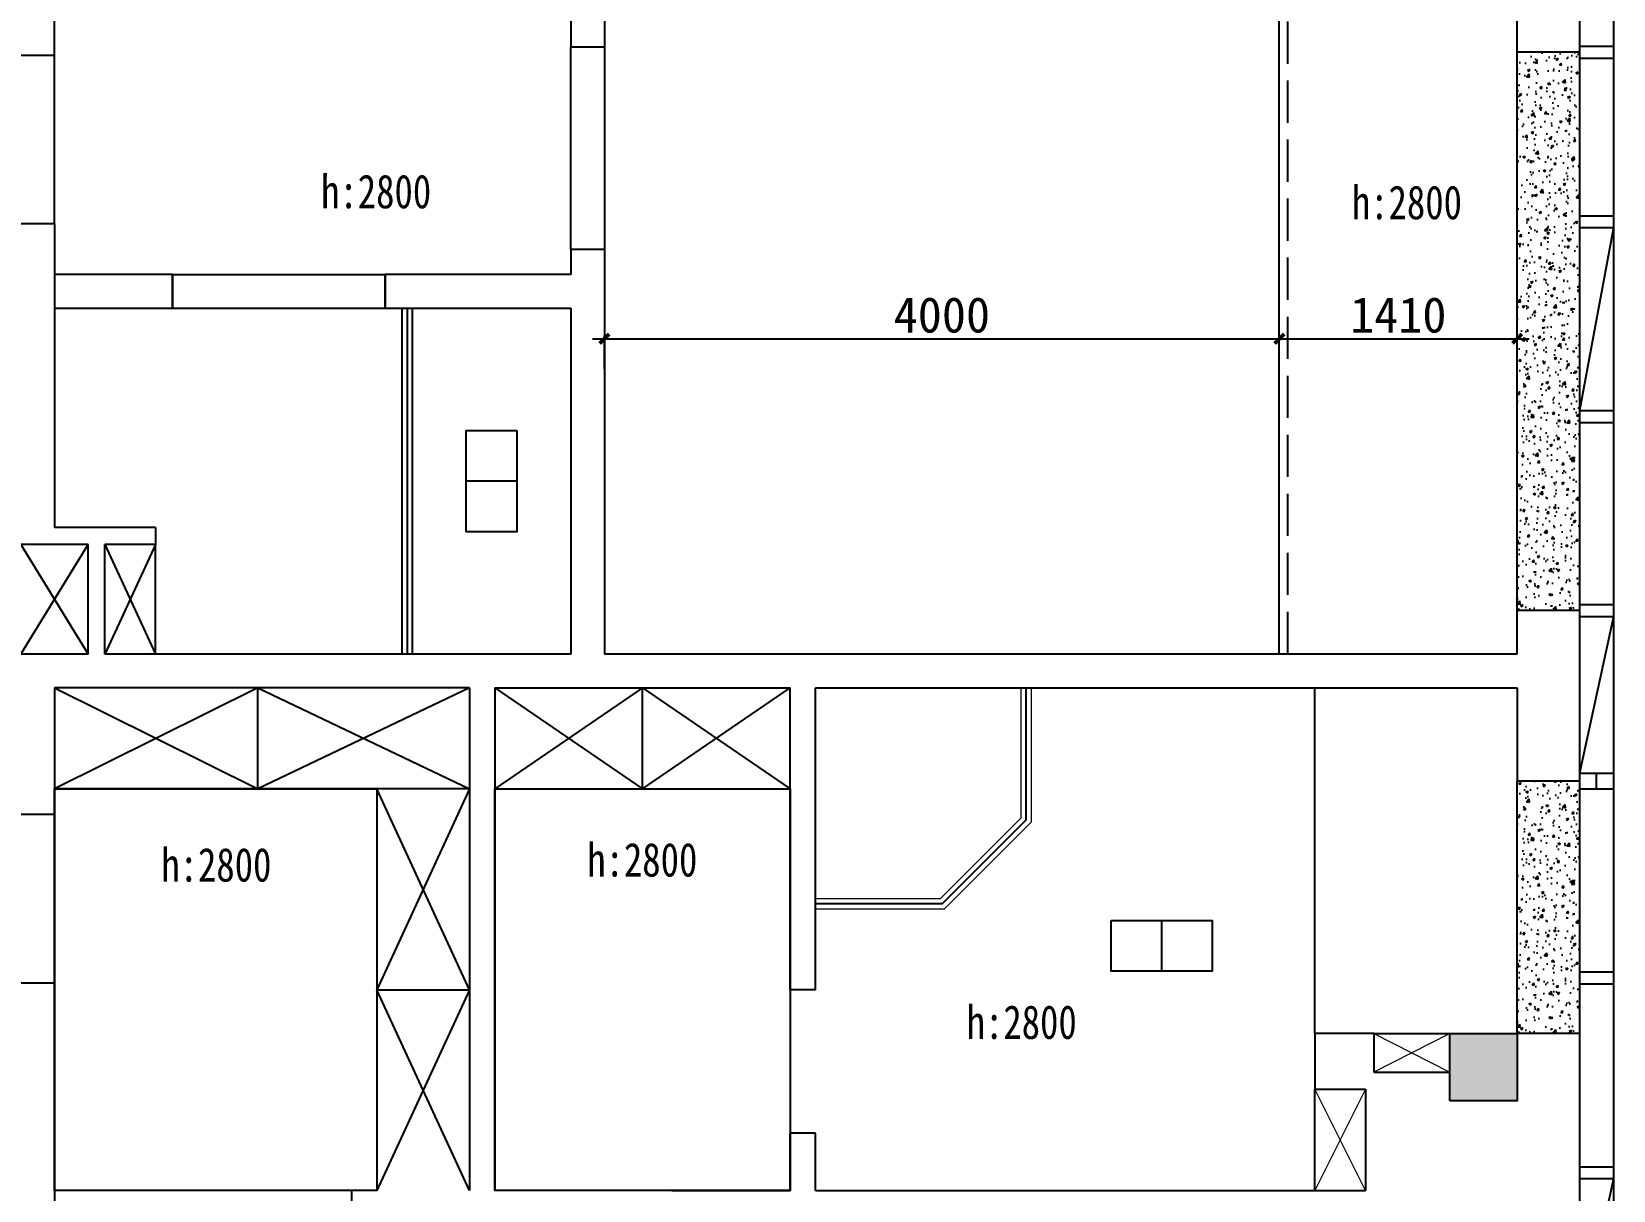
# Model space of a CAD drawing. Header units: millimetres. Extents: x 561810 to 956823, y -438984 to -391712.
# Drawn here: x 744651 to 754026, y -409733 to -402863 of the extents above; entities that cross this region are included whole.
import ezdxf

# ---------------------------------------------------------------- set-up
doc = ezdxf.new("R2010")
doc.units = ezdxf.units.MM
doc.header["$LTSCALE"] = 10
doc.header["$MEASUREMENT"] = 0
doc.linetypes.add('DASH', pattern=[0.35, 0.25, -0.1])
doc.layers.get('0').update_dxf_attribs({"linetype": 'CONTINUOUS'})
doc.layers.get('DEFPOINTS').update_dxf_attribs({"color": 1, "linetype": 'CONTINUOUS'})
for name, color, linetype in [('PUB_HATCH', 144, 'CONTINUOUS'), ('WALL', 7, 'CONTINUOUS'), ('WINDOW', 4, 'CONTINUOUS'), ('填充', 8, 'CONTINUOUS'), ('墙', 7, 'CONTINUOUS')]:
    doc.layers.add(name, color=color, linetype=linetype)
doc.layers.add('细线', color=250, linetype='CONTINUOUS', lineweight=5)
doc.styles.add('12', font='', dxfattribs={"width": 0.8})
doc.styles.add('施洛华标注样式', font='')
doc.styles.get('12').set_extended_font_data('SimSun')
doc.styles.get('施洛华标注样式').set_extended_font_data('SimSun')
doc.dimstyles.new('外标尺寸', dxfattribs={"dimscale": 70, "dimtxt": 3, "dimasz": 0.8, "dimexe": 0.25, "dimexo": 1, "dimgap": 0.5, "dimtad": 1, "dimdec": 0, "dimtxsty": '施洛华标注样式', "dimblk": 'ARCHTICK', "dimcen": 1.5, "dimdle": 1, "dimclrd": 250, "dimclre": 250, "dimclrt": 62, "dimadec": 0, "dimazin": 0, "dimtfac": 1, "dimtdec": 0, "dimtix": 1, "dimtmove": 1, "dimatfit": 3, "dimldrblk": 'ARCHTICK', "dimfxl": 0, "dimarcsym": 0})

# ---------------------------------------------------------------- blocks, each defined once
blk = doc.blocks.new('_ARCHTICK')
at = {"color": 0, "linetype": 'ByBlock', "const_width": 0.4}
blk.add_lwpolyline([(-0.5, -0.5), (0.5, 0.5)], dxfattribs=at)
blk = doc.blocks.new('*D391')
at = {"color": 250, "lineweight": -2}
for p, q in [((747976.3, -404683.5), (752116.3, -404683.5)), ((748046.3, -404863.7), (748046.3, -404666)), ((752046.3, -404863.7), (752046.3, -404666))]:
    blk.add_line(p, q, dxfattribs=at)
at = {"layer": 'DEFPOINTS', "color": 0}
for p in [(752046.3, -404683.5), (748046.3, -404933.7), (752046.3, -404933.7)]:
    blk.add_point(p, dxfattribs=at)
at = {"color": 250, "lineweight": -2, "xscale": 56, "yscale": 56, "zscale": 56, "rotation": 180}
blk.add_blockref('_ARCHTICK', (748046.3, -404683.5), dxfattribs=at)
at = {"color": 250, "lineweight": -2, "xscale": 56, "yscale": 56, "zscale": 56}
blk.add_blockref('_ARCHTICK', (752046.3, -404683.5), dxfattribs=at)
at = {"color": 62, "insert": (750046.3, -404543.5), "char_height": 210, "attachment_point": 5, "style": '施洛华标注样式'}
blk.add_mtext('4000', dxfattribs=at)
blk = doc.blocks.new('*D392')
at = {"color": 250, "lineweight": -2}
for p, q in [((751976.3, -404683.5), (753526.3, -404683.5)), ((752046.3, -404863.7), (752046.3, -404666)), ((753456.3, -404863.7), (753456.3, -404666))]:
    blk.add_line(p, q, dxfattribs=at)
at = {"layer": 'DEFPOINTS', "color": 0}
for p in [(753456.3, -404683.5), (752046.3, -404933.7), (753456.3, -404933.7)]:
    blk.add_point(p, dxfattribs=at)
at = {"color": 250, "lineweight": -2, "xscale": 56, "yscale": 56, "zscale": 56, "rotation": 180}
blk.add_blockref('_ARCHTICK', (752046.3, -404683.5), dxfattribs=at)
at = {"color": 250, "lineweight": -2, "xscale": 56, "yscale": 56, "zscale": 56}
blk.add_blockref('_ARCHTICK', (753456.3, -404683.5), dxfattribs=at)
at = {"color": 62, "insert": (752751.3, -404543.5), "char_height": 210, "attachment_point": 5, "style": '施洛华标注样式'}
blk.add_mtext('1410', dxfattribs=at)

msp = doc.modelspace()

# ---------------------------------------------------------------- hatches: boundary and pattern name
h = msp.add_hatch()
h.set_pattern_fill('AR-CONC', color=250, scale=20, style=0)
h.set_pattern_definition([(50, (753456.28, -406294.76), (143.452, -12.5504), [15, -165]), (355, (753456.28, -406294.76), (-27.75, 150.4384), [12, -132]), (100.4514, (753468.23, -406295.8), (115.702, 137.888), [12.748, -140.2284]), (46.184, (753456.28, -406254.76), (213.448, -33.104), [22.5, -247.5]), (96.6356, (753474.06, -406257.51), (186.933, 194.824), [19.122, -210.343]), (351.184, (753456.28, -406254.76), (186.932, 194.824), [18, -198]), (21, (753476.28, -406264.76), (119.3814, -80.5238), [15, -165]), (326, (753476.28, -406264.76), (48.663, 145.03), [12, -132]), (71.4514, (753486.22, -406271.47), (168.0445, 64.506), [12.748, -140.2284]), (37.5, (753456.275, -406294.755), (2.432, 66.5788), [0, -130.4, 0, -134, 0, -132.5]), (7.5, (753456.275, -406294.755), (52.6139, 78.8823), [0, -76.4, 0, -127.4, 0, -50.5]), (327.5, (753411.675, -406294.755), (106.7645, -4.511), [0, -50, 0, -156, 0, -207]), (317.5, (753391.68, -406294.755), (116.6372, 20.021), [0, -65, 0, -103.6, 0, -147])])
h.paths.add_polyline_path([(753826.3, -402984.8), (753456.3, -402984.8), (753456.3, -406294.8), (753826.3, -406294.8), (753826.3, -406259.8)])
h = msp.add_hatch()
h.set_pattern_fill('AR-CONC', color=250, scale=20, style=0)
h.set_pattern_definition([(50, (753456.28, -408802.76), (143.452, -12.55), [15, -165]), (355, (753456.28, -408802.76), (-27.75, 150.438), [12, -132]), (100.451, (753468.23, -408803.8), (115.702, 137.888), [12.748, -140.228]), (46.184, (753456.28, -408762.76), (213.448, -33.104), [22.5, -247.5]), (96.636, (753474.06, -408765.51), (186.933, 194.824), [19.122, -210.343]), (351.184, (753456.28, -408762.76), (186.932, 194.824), [18, -198]), (21, (753476.28, -408772.76), (119.381, -80.524), [15, -165]), (326, (753476.28, -408772.76), (48.663, 145.03), [12, -132]), (71.451, (753486.22, -408779.47), (168.045, 64.506), [12.748, -140.228]), (37.5, (753456.275, -408802.755), (2.432, 66.5788), [0, -130.4, 0, -134, 0, -132.5]), (7.5, (753456.275, -408802.755), (52.614, 78.8823), [0, -76.4, 0, -127.4, 0, -50.5]), (327.5, (753411.675, -408802.755), (106.7645, -4.511), [0, -50, 0, -156, 0, -207]), (317.5, (753391.68, -408802.755), (116.637, 20.021), [0, -65, 0, -103.6, 0, -147])])
h.paths.add_polyline_path([(753456.3, -408802.8), (753826.3, -408802.8), (753826.3, -407306.3), (753456.3, -407306.3)])
at = {"layer": 'PUB_HATCH'}
h = msp.add_hatch(color=256, dxfattribs=at)
h.paths.add_polyline_path([(729206.3, -414402.8), (729206.3, -414002.8), (729606.3, -414002.8), (729606.3, -414402.8)])
h.paths.add_polyline_path([(717346.3, -414402.8), (717346.3, -414002.8), (717746.3, -414002.8), (717746.3, -414402.8)])
h.paths.add_polyline_path([(717346.3, -409202.8), (717346.3, -408802.8), (717746.3, -408802.8), (717746.3, -409202.8)])
h.paths.add_polyline_path([(717346.3, -402742.8), (717346.3, -402342.8), (717746.3, -402342.8), (717746.3, -402742.8)])
h.paths.add_polyline_path([(753056.3, -402742.8), (753056.3, -402342.8), (753456.3, -402342.8), (753456.3, -402742.8)])
h.paths.add_polyline_path([(753056.3, -409202.8), (753056.3, -408802.8), (753456.3, -408802.8), (753456.3, -409202.8)])
h.paths.add_polyline_path([(753056.3, -414402.8), (753056.3, -414002.8), (753456.3, -414002.8), (753456.3, -414402.8)])
h.paths.add_polyline_path([(741196.3, -414402.8), (741196.3, -414002.8), (741596.3, -414002.8), (741596.3, -414402.8)])

# ---------------------------------------------------------------- linework, layer by layer
at = {"color": 1}
for p, q in [((753826.3, -402949.8), (754026.3, -402949.8)), ((753826.3, -403019.8), (754026.3, -403019.8)), ((753826.3, -403954.8), (754026.3, -403954.8)), ((753826.3, -404024.8), (754026.3, -404024.8)), ((754026.3, -404024.8), (753826.3, -405109.8)), ((753826.3, -405109.8), (754026.3, -405109.8)), ((753826.3, -405179.8), (754026.3, -405179.8)), ((753826.3, -406259.8), (754026.3, -406259.8)), ((753826.3, -406259.8), (753826.3, -406329.8)), ((753826.3, -406329.8), (754026.3, -406329.8)), ((754026.3, -406329.8), (753826.3, -407259.8)), ((753826.3, -407259.8), (754026.3, -407259.8)), ((753926.3, -407352.8), (753926.3, -407259.8)), ((753826.3, -407352.8), (754026.3, -407352.8)), ((753826.3, -408437.8), (754026.3, -408437.8)), ((753826.3, -408507.8), (754026.3, -408507.8)), ((753826.3, -409592.8), (754026.3, -409592.8)), ((753826.3, -409662.8), (754026.3, -409662.8)), ((754026.3, -409662.8), (753826.3, -410592.8))]:
    msp.add_line(p, q, dxfattribs=at)
msp.add_lwpolyline([(753826.3, -402949.8), (753826.3, -403019.8)], dxfattribs=at)
at = {"layer": 'WALL'}
for p, q in [((744786.3, -403002.8), (744786.3, -402252.8)), ((747846.3, -402242.8), (747846.3, -402952.8)), ((748046.3, -402252.8), (748046.3, -402952.8)), ((753456.3, -406552.8), (753456.3, -402742.8)), ((744586.3, -403002.8), (744786.3, -403002.8)), ((747846.3, -402952.8), (748046.3, -402952.8)), ((744786.3, -404002.8), (744586.3, -404002.8)), ((744786.3, -404002.8), (744786.3, -405802.8)), ((747846.3, -404152.8), (747846.3, -404302.8)), ((747846.3, -404152.8), (748046.3, -404152.8)), ((748046.3, -404152.8), (748046.3, -406552.8)), ((745486.3, -404302.8), (744786.3, -404302.8)), ((745486.3, -404502.8), (745486.3, -404302.8)), ((745486.3, -404302.8), (745486.3, -404502.8)), ((747846.3, -404302.8), (746746.5, -404302.8)), ((746746.5, -404302.8), (746746.5, -404502.8)), ((746746.5, -404502.8), (746746.5, -404302.8)), ((744786.3, -404502.8), (745486.3, -404502.8)), ((746746.5, -404502.8), (747846.3, -404502.8)), ((747846.3, -404502.8), (747846.3, -406552.8)), ((753826.3, -405144.8), (753826.3, -406294.8)), ((745386.1, -405802.8), (744786.3, -405802.8)), ((745386.1, -405802.8), (745386.1, -405902.8)), ((744986.1, -405902.8), (744586.3, -405902.8)), ((744986.1, -406552.8), (744986.1, -405902.8)), ((745086.1, -406552.8), (745086.1, -405902.8)), ((745386.1, -405902.8), (745086.1, -405902.8)), ((753826.3, -406294.8), (753456.3, -406294.8)), ((744986.1, -406552.8), (744586.3, -406552.8)), ((747846.3, -406552.8), (745086.1, -406552.8)), ((753456.3, -406552.8), (748046.3, -406552.8)), ((744786.3, -406752.8), (744786.3, -407502.8)), ((747246.3, -406752.8), (744786.3, -406752.8)), ((747246.3, -406752.8), (747246.3, -409732.8)), ((747396.3, -406752.8), (749146.8, -406752.8)), ((747396.3, -406752.8), (747396.3, -409732.8)), ((749146.8, -408542.8), (749146.8, -406752.8)), ((749296.8, -406752.8), (753456.3, -406752.8)), ((749296.8, -408542.8), (749296.8, -406752.8)), ((753456.3, -406752.8), (753456.3, -407306.3)), ((753826.3, -407306.3), (753456.3, -407306.3)), ((753456.3, -408802.8), (753456.3, -407306.3)), ((744586.3, -407502.8), (744786.3, -407502.8)), ((744586.3, -408502.8), (744786.3, -408502.8)), ((744786.3, -408502.8), (744786.3, -410901.8)), ((749296.8, -408542.8), (749146.8, -408542.8)), ((752606.6, -408802.8), (752256.6, -408802.8)), ((752256.6, -408802.8), (752256.6, -409132.8)), ((752606.6, -408802.8), (752606.6, -409032.8)), ((753826.3, -408802.8), (753456.3, -408802.8)), ((752606.6, -409032.8), (753056.3, -409032.8)), ((752256.6, -409132.8), (752556.6, -409132.8)), ((752556.6, -409132.8), (752556.6, -409732.8)), ((749296.8, -409392.8), (749146.8, -409392.8)), ((749146.8, -409732.8), (749146.8, -409392.8)), ((749296.8, -409732.8), (749296.8, -409392.8)), ((746546.3, -409732.8), (746546.3, -409932.8)), ((748446.3, -409732.8), (749146.8, -409732.8)), ((749296.8, -409732.8), (752556.6, -409732.8))]:
    msp.add_line(p, q, dxfattribs=at)
for points in [[(753826.3, -402984.8), (753456.3, -402984.8)], [(753056.3, -409202.8), (753056.3, -408802.8), (753456.3, -408802.8), (753456.3, -409202.8), (753056.3, -409202.8)]]:
    msp.add_lwpolyline(points, dxfattribs=at)
at = {"layer": 'WINDOW'}
for p, q in [((753826.3, -392842.8), (753826.3, -414802.8)), ((754026.3, -392842.8), (754026.3, -415002.8)), ((746876.3, -404502.8), (746876.3, -406552.8))]:
    msp.add_line(p, q, dxfattribs=at)
msp.add_lwpolyline([(749296.8, -408032.8), (750049.9, -408032.8), (750546.8, -407535.9), (750546.8, -406752.8)], dxfattribs=at)
at = {"layer": '填充', "color": 142, "ltscale": 0.01}
for p, q in [((752046.3, -406552.8), (752046.3, -402242.8)), ((745386.1, -406552.8), (745386.1, -405902.8)), ((752256.6, -408802.8), (752256.6, -406752.8)), ((747246.3, -407352.8), (744786.3, -407352.8)), ((746696.3, -407352.8), (746696.3, -409732.8)), ((747396.3, -407352.8), (749146.8, -407352.8)), ((752606.6, -408802.8), (753056.3, -408802.8)), ((752256.6, -409732.8), (752256.6, -409132.8)), ((752256.6, -409732.8), (752256.6, -409132.8))]:
    msp.add_line(p, q, dxfattribs=at)
at = {"layer": '填充', "color": 2, "linetype": 'DASH', "ltscale": 100}
msp.add_line((752096.3, -406552.8), (752096.3, -402742.8), dxfattribs=at)
at = {"layer": '填充', "color": 142, "ltscale": 0.01}
for points in [[(747526.3, -405227.8), (747526.3, -405827.8), (747226.3, -405827.8), (747226.3, -405227.8)], [(744786.3, -407352.8), (746696.3, -407352.8), (746696.3, -409732.8), (744786.3, -409732.8)], [(747396.3, -407352.8), (749146.8, -407352.8), (749146.8, -409732.8), (747396.3, -409732.8)], [(751049, -408132.8), (751649, -408132.8), (751649, -408432.8), (751049, -408432.8)]]:
    msp.add_lwpolyline(points, close=True, dxfattribs=at)
at = {"layer": '墙', "color": 250}
for p, q in [((744786.3, -404002.8), (744786.3, -403002.8)), ((747846.3, -404152.8), (747846.3, -402952.8)), ((748046.3, -402952.8), (748046.3, -404152.8)), ((745486.3, -404302.8), (746746.5, -404302.8)), ((745486.3, -404502.8), (746746.5, -404502.8)), ((746846.3, -404502.8), (746846.3, -406552.8)), ((746906.3, -404502.8), (746906.3, -406552.8)), ((747526.3, -405527.8), (747226.3, -405527.8)), ((744586.3, -406552.8), (744986.1, -405902.8)), ((744586.3, -405902.8), (744986.1, -406552.8)), ((745386.1, -405902.8), (745086.1, -406552.8)), ((745086.1, -405902.8), (745386.1, -406552.8)), ((745991.3, -406752.8), (744786.3, -407352.8)), ((744786.3, -406752.8), (745991.3, -407352.8)), ((745991.3, -407352.8), (745991.3, -406752.8)), ((745991.3, -406752.8), (747246.3, -407352.8)), ((747246.3, -406752.8), (745991.3, -407352.8)), ((748271.5, -406752.8), (747396.3, -407352.8)), ((747396.3, -406752.8), (748271.5, -407352.8)), ((748271.5, -407352.8), (748271.5, -406752.8)), ((748271.5, -407352.8), (749146.8, -406752.8)), ((748271.5, -406752.8), (749146.8, -407352.8)), ((747246.3, -408542.8), (746696.3, -407352.8)), ((747246.3, -407352.8), (746696.3, -408542.8)), ((744786.3, -407502.8), (744786.3, -408502.8)), ((751349, -408132.8), (751349, -408432.8)), ((746696.3, -408542.8), (747246.3, -408542.8)), ((747246.3, -408542.8), (746696.3, -409732.8)), ((747246.3, -409732.8), (746696.3, -408542.8))]:
    msp.add_line(p, q, dxfattribs=at)
at = {"layer": '细线'}
for p, q in [((752606.6, -408802.8), (753056.3, -409032.8)), ((753056.3, -408802.8), (752606.6, -409032.8)), ((752556.6, -409732.8), (752256.6, -409132.8)), ((752556.6, -409132.8), (752256.6, -409732.8))]:
    msp.add_line(p, q, dxfattribs=at)
for points in [[(749296.8, -408002.8), (750037.5, -408002.8), (750516.8, -407523.5), (750516.8, -406752.8)], [(749296.8, -408062.8), (750062.3, -408062.8), (750576.8, -407548.3), (750576.8, -406752.8)]]:
    msp.add_lwpolyline(points, dxfattribs=at)

# ---------------------------------------------------------------- texts
at = {"layer": '填充', "color": 142, "ltscale": 0.01, "style": '12', "width": 0.8}
for p in [(746366.5, -403910.1), (752475.9, -403974.8), (745419.5, -407902.1), (747944, -407872.2), (750192.9, -408835)]:
    msp.add_text('h:2800', height=200, dxfattribs=at).set_placement(p)

# ---------------------------------------------------------------- dimensions: what is measured, and where the dimension line sits
at = {"color": 1}
for base, p1, p2, picture, middle in [((752046.3, -404683.5), (748046.3, -404933.7), (752046.3, -404933.7), '*D391', (750046.3, -404543.5)), ((753456.3, -404683.5), (752046.3, -404933.7), (753456.3, -404933.7), '*D392', (752751.3, -404543.5))]:
    dim = msp.add_linear_dim(base=base, p1=p1, p2=p2, dimstyle='外标尺寸', dxfattribs=at)
    dim.commit()
    dim.dimension.update_dxf_attribs({"geometry": picture, "text_midpoint": middle})

doc.saveas('drawing.dxf')
